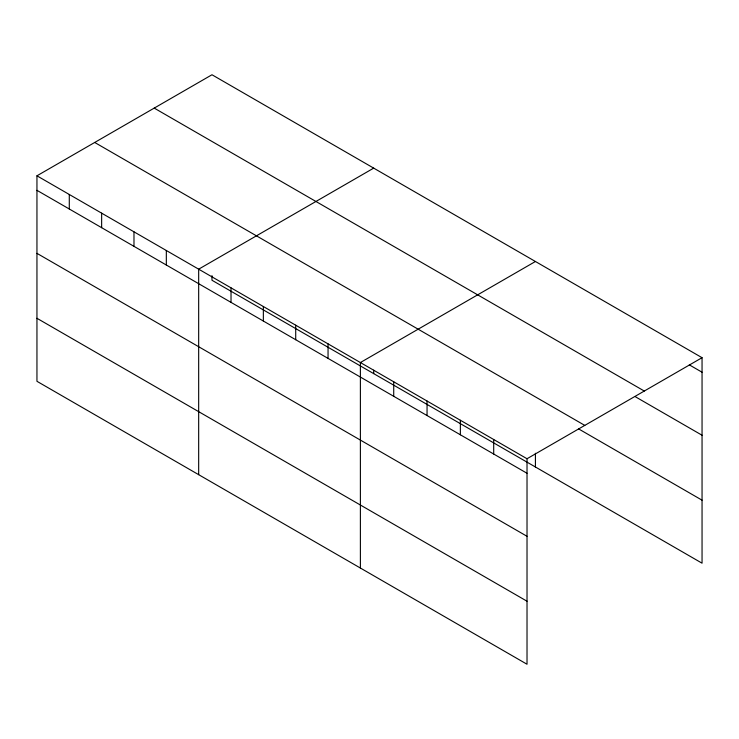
<?xml version="1.0" encoding="UTF-8"?>
<svg xmlns="http://www.w3.org/2000/svg" width="739" height="739" viewBox="0 0 739 739"><rect width="100%" height="100%" fill="white"/><g stroke="black" fill="none" stroke-linecap="round" stroke-linejoin="round"><path stroke-width="1.11" d="M36.95 175.808L527.018 458.743L527.018 664.241L36.95 381.306L36.95 175.808L211.982 74.759L702.05 357.694L702.05 563.192L211.982 280.257L211.982 275.665M373.703 168.123L198.671 269.181L198.671 474.678M535.424 261.495L360.392 362.544L360.392 568.042M527.018 458.743L702.05 357.694M689.311 364.854L702.05 372.216M154.22 108.106L644.288 391.042M635.401 396.76L702.05 435.234M94.712 142.461L584.78 425.396M578.554 428.869L702.05 500.174M36.95 190.329L527.018 473.265M36.95 253.348L527.018 536.292M36.95 318.287L527.018 601.223M535.424 453.247L535.424 466.993M493.698 439.511L493.698 454.023M460.369 420.269L460.369 434.791M427.05 401.028L427.05 415.549M393.721 381.786L393.721 396.307M373.703 370.184L373.703 373.62M328.051 343.875L328.051 358.397M295.711 325.197L295.711 339.718M263.361 306.528L263.361 321.049M231.021 287.85L231.021 302.371M166.33 250.503L166.33 265.024M133.981 231.834L133.981 246.346M101.64 213.155L101.64 227.677M69.29 194.477L69.29 208.998"/></g></svg>
